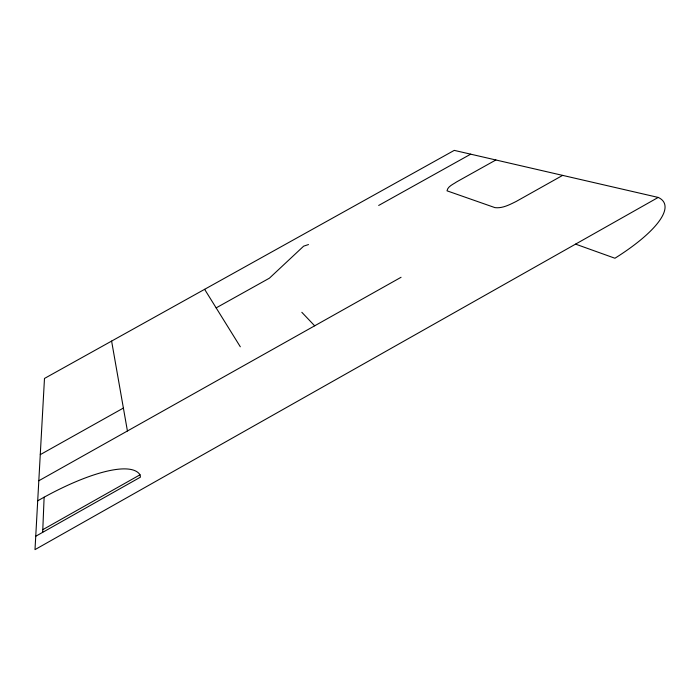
<?xml version="1.0" encoding="UTF-8"?>
<svg xmlns="http://www.w3.org/2000/svg" width="700" height="700" viewBox="0 0 700 700"><rect width="100%" height="100%" fill="white"/><g stroke="black" fill="none" stroke-linecap="round" stroke-linejoin="round"><path stroke-width="1.05" d="M42.683 532.332L44.126 497.192A121.275 33.731 -32.6 0 1 140.018 474.801L140.455 477.146L35.744 536.253M42.788 529.673L140.018 474.801M658.21 197.426L35 549.622L44.485 378.446L454.256 150.377L658.21 197.426A113.724 31.99 -25.1 0 1 614.933 258.239L575.584 244.125M562.642 175.385L516.171 201.46C509.653 204.68 502.451 208.556 494.961 207.629L447.011 190.82C447.738 186.279 453.294 184.284 456.689 181.86L495.88 159.976M38.815 480.76L401.065 277.287M37.704 500.806L44.126 497.192M40.268 454.641L123.393 408.056M378.674 205.45L470.698 154.166M216.16 307.886L269.421 278.171L303.651 246.155L308.499 244.554M301.831 312.305L314.668 325.815M204.619 289.319L240.319 346.789M111.606 341.092L127.426 430.99"/></g></svg>
